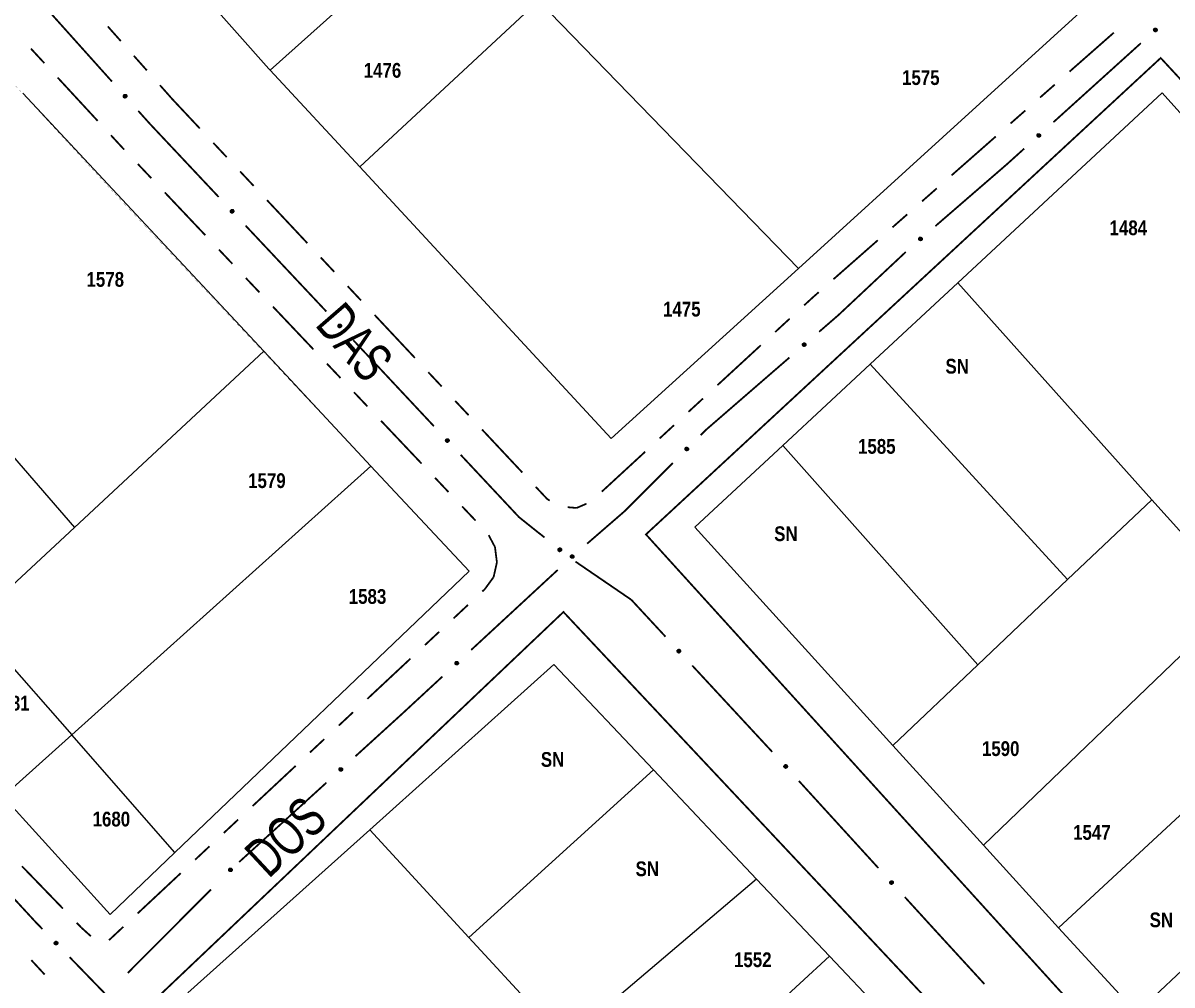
# Model space of a CAD drawing. Extents: x 201549 to 203722, y 4857623 to 4859778.
# Drawn here: x 203247.3 to 203364.3, y 4858486.9 to 4858584.8 of the extents above; entities that cross this region are included whole.
import ezdxf
from ezdxf.enums import TextEntityAlignment as Align

# ---------------------------------------------------------------- set-up
doc = ezdxf.new("R2010")
doc.units = 0
doc.header["$LTSCALE"] = 1.5
doc.header["$MEASUREMENT"] = 0
for name, color, linetype in [('CD-MALHA-LOTES', 40, 'CONTINUOUS'), ('RU-QUADRAS', 6, 'CONTINUOUS'), ('SV-EIXO-RUA-N-PAV', 6, 'CONTINUOUS'), ('SV-RUA-NAO-PAV-S-GUIA-C-GUIA', 7, 'CONTINUOUS'), ('SV-TXT-RUA-N-PAV-S-GUIA-C-GUIA', 7, 'CONTINUOUS'), ('Th_NmrPort', 1, 'CONTINUOUS')]:
    doc.layers.add(name, color=color, linetype=linetype)
doc.styles.add('ARIAL', font='ARIAL.TTF')
doc.styles.get("Standard").update_dxf_attribs({"font": 'swisscbo.ttf'})

msp = doc.modelspace()

# ---------------------------------------------------------------- linework, layer by layer
at = {"layer": 'CD-MALHA-LOTES', "linetype": 'Continuous'}
for p, q in [((203299.53, 4858604.23), (203272.48, 4858580.01)), ((203263.53, 4858590.13), (203272.35, 4858580.15)), ((203281.6, 4858570.16), (203299.81, 4858587.08)), ((203299.81, 4858587.08), (203326.25, 4858559.84)), ((203326.25, 4858559.84), (203355.63, 4858586.56)), ((203272.35, 4858580.15), (203272.48, 4858580.01)), ((203272.48, 4858580.01), (203281.6, 4858570.16)), ((203271.83, 4858551.41), (203247.31, 4858577.68)), ((203363.26, 4858577.71), (203342.47, 4858558.38)), ((203430.39, 4858502.89), (203363.26, 4858577.71)), ((203281.6, 4858570.16), (203307.19, 4858542.51)), ((203307.19, 4858542.51), (203326.25, 4858559.84)), ((203342.47, 4858558.38), (203333.57, 4858550.1)), ((203362.23, 4858536.28), (203342.47, 4858558.38)), ((203237.3, 4858551.07), (203252.58, 4858533.47)), ((203252.58, 4858533.47), (203271.83, 4858551.41)), ((203282.75, 4858539.72), (203271.83, 4858551.41)), ((203333.57, 4858550.1), (203324.65, 4858541.8)), ((203353.65, 4858528.15), (203333.57, 4858550.1)), ((203324.65, 4858541.8), (203315.7, 4858533.48)), ((203344.5, 4858519.48), (203324.65, 4858541.8)), ((203252.3, 4858512.34), (203282.75, 4858539.72)), ((203292.74, 4858529.02), (203282.75, 4858539.72)), ((203353.65, 4858528.15), (203362.23, 4858536.28)), ((203362.23, 4858536.28), (203371.21, 4858526.24)), ((203242.23, 4858523.83), (203252.58, 4858533.47)), ((203315.7, 4858533.48), (203335.85, 4858511.28)), ((203262.8, 4858500.38), (203292.74, 4858529.02)), ((203344.5, 4858519.48), (203353.65, 4858528.15)), ((203345.09, 4858501.11), (203371.21, 4858526.24)), ((203242.23, 4858523.83), (203252.3, 4858512.34)), ((203301.37, 4858519.5), (203282.62, 4858502.69)), ((203311.5, 4858508.78), (203301.37, 4858519.5)), ((203335.85, 4858511.28), (203344.5, 4858519.48)), ((203379.23, 4858517.27), (203352.71, 4858492.71)), ((203245.32, 4858506.06), (203252.3, 4858512.34)), ((203262.8, 4858500.38), (203252.3, 4858512.34)), ((203335.85, 4858511.28), (203345.09, 4858501.11)), ((203292.72, 4858491.72), (203311.5, 4858508.78)), ((203322, 4858497.67), (203311.5, 4858508.78)), ((203360.68, 4858484.06), (203386.89, 4858508.71)), ((203245.32, 4858506.06), (203256.21, 4858494.08)), ((203282.62, 4858502.69), (203264.12, 4858486.1)), ((203292.72, 4858491.72), (203282.62, 4858502.69)), ((203345.09, 4858501.11), (203352.71, 4858492.71)), ((203256.21, 4858494.08), (203262.8, 4858500.38)), ((203322, 4858497.67), (203302.5, 4858481.11)), ((203329.42, 4858489.82), (203322, 4858497.67)), ((203352.71, 4858492.71), (203360.68, 4858484.06)), ((203302.5, 4858481.11), (203292.72, 4858491.72)), ((203329.42, 4858489.82), (203310.49, 4858472.44)), ((203337.27, 4858481.52), (203329.42, 4858489.82))]:
    msp.add_line(p, q, dxfattribs=at)
at = {"layer": 'RU-QUADRAS', "linetype": 'Continuous'}
for points in [[(203203.89, 4858657.59, 0.01, 0.01, 0), (203250.07, 4858700.93, 0.01, 0.01, 0), (203355.63, 4858586.56, 0.01, 0.01, 0), (203307.19, 4858542.51, 0.01, 0.01, 0), (203272.43, 4858580.06, 0.01, 0.01, 0)], [(203150.34, 4858610.52, 0.01, 0.01, 0), (203187.25, 4858643.73, 0.01, 0.01, 0.007748046), (203292.74, 4858529.02, 0.01, 0.01, 0), (203256.21, 4858494.08, 0.01, 0.01, 0)], [(203315.7, 4858533.48, 0.01, 0.01, 0), (203363.26, 4858577.71, 0.01, 0.01, 0.0047833237), (203479.38, 4858449.09, 0.01, 0.01, 0), (203430.84, 4858407.87, 0.01, 0.01, -0.0035769616)], [(203264.12, 4858486.1, 0.01, 0.01, 0), (203301.37, 4858519.5, 0.01, 0.01, 0), (203345.63, 4858472.67, 0.01, 0.01, -0.0307586), (203359.68, 4858454.89, 0.01, 0.01, 0), (203413.41, 4858394.27, 0.01, 0.01, 0), (203375.87, 4858362.69, 0.01, 0.01, -0.0034806393)]]:
    msp.add_lwpolyline(points, format="xyseb", close=True, dxfattribs=at)
at = {"layer": 'SV-EIXO-RUA-N-PAV', "const_width": 0.18}
for points in [[(203248.38415, 4858587.791689), (203256.392823, 4858578.855182)], [(203352.202449, 4858574.714686), (203361.104452, 4858582.761695)], [(203259.062381, 4858575.876346), (203259.72977, 4858575.131637)], [(203259.72977, 4858575.131637), (203260.239066, 4858574.563338)], [(203260.239066, 4858574.563338), (203267.25041, 4858567.104461)], [(203347.503599, 4858570.467137), (203349.235115, 4858572.03235)], [(203340.193769, 4858564.142902), (203347.000015, 4858570.031452)], [(203347.000015, 4858570.031452), (203347.503599, 4858570.467137)], [(203269.99005, 4858564.18995), (203278.20897, 4858555.446418)], [(203330.324293, 4858555.084359), (203337.180839, 4858561.512371)], [(203328.358358, 4858553.380549), (203329.869736, 4858554.69041)], [(203329.869736, 4858554.69041), (203330.324293, 4858555.084359)], [(203280.94861, 4858552.531908), (203282.31843, 4858551.074652)], [(203282.31843, 4858551.074652), (203282.914613, 4858550.440416)], [(203282.914613, 4858550.440416), (203289.152273, 4858543.774066)], [(203316.850327, 4858543.406922), (203325.335601, 4858550.760827)], [(203316.304812, 4858542.861408), (203316.850327, 4858543.406922)], [(203291.885228, 4858540.853286), (203297.351138, 4858535.011726)], [(203308.541381, 4858535.097977), (203313.476385, 4858540.032981)], [(203297.351138, 4858535.011726), (203297.828785, 4858534.501252)], [(203297.828785, 4858534.501252), (203300.410291, 4858532.444114)], [(203304.746903, 4858531.809987), (203308.525624, 4858535.084323)], [(203308.525624, 4858535.084323), (203308.541381, 4858535.097977)], [(203303.565512, 4858529.98781), (203308.517355, 4858526.599706)], [(203292.953051, 4858520.99923), (203301.761964, 4858529.148036)], [(203308.517355, 4858526.599706), (203309.25152, 4858526.097383)], [(203309.25152, 4858526.097383), (203312.723959, 4858522.347888)], [(203315.441879, 4858519.413112), (203323.59564, 4858510.608785)], [(203285.860205, 4858514.437896), (203290.016746, 4858518.282961)], [(203281.172038, 4858510.173176), (203285.610382, 4858514.210637)], [(203285.610382, 4858514.210637), (203285.860205, 4858514.437896)], [(203326.299362, 4858507.66096), (203334.385928, 4858498.794875)], [(203269.336452, 4858499.406611), (203278.213141, 4858507.481534)], [(203248.611172, 4858493.3053), (203241.152185, 4858501.389591)], [(203258.00343, 4858488.114131), (203266.472916, 4858496.615178)], [(203337.08145, 4858495.839514), (203339.776972, 4858492.884152)], [(203248.611417, 4858493.305047), (203248.611172, 4858493.3053)], [(203249.307294, 4858492.586885), (203248.611417, 4858493.305047)], [(203339.776972, 4858492.884152), (203340.085938, 4858492.545403)], [(203340.085938, 4858492.545403), (203345.180516, 4858486.984857)], [(203255.792024, 4858485.894484), (203252.090799, 4858489.714239)]]:
    msp.add_lwpolyline(points, dxfattribs=at)
at = {"layer": 'SV-EIXO-RUA-N-PAV'}
for points in [[(203362.407713, 4858584.088175), (203362.409485, 4858584.137051), (203362.421002, 4858584.178696), (203362.440606, 4858584.210665), (203362.465294, 4858584.234398), (203362.493287, 4858584.255833), (203362.526277, 4858584.271217), (203362.566675, 4858584.280182), (203362.615717, 4858584.278749), (203362.657603, 4858584.264147), (203362.689973, 4858584.246605), (203362.716202, 4858584.222286), (203362.73657, 4858584.194743), (203362.751418, 4858584.159946), (203362.760102, 4858584.118918), (203362.757468, 4858584.06964), (203362.745897, 4858584.02889), (203362.726124, 4858583.998466), (203362.701508, 4858583.972251), (203362.672667, 4858583.95071), (203362.640196, 4858583.935795), (203362.598872, 4858583.927125), (203362.550268, 4858583.93037), (203362.509493, 4858583.941447), (203362.4788, 4858583.960787), (203362.453537, 4858583.985603), (203362.431696, 4858584.013418), (203362.414851, 4858584.045936), (203362.407713, 4858584.088175)], [(203257.713689, 4858577.546231), (203257.762557, 4858577.544249), (203257.804152, 4858577.532553), (203257.836036, 4858577.512812), (203257.859663, 4858577.488022), (203257.880978, 4858577.459937), (203257.89622, 4858577.426881), (203257.905011, 4858577.386445), (203257.903367, 4858577.33741), (203257.888585, 4858577.295587), (203257.870904, 4858577.263293), (203257.846473, 4858577.237168), (203257.818843, 4858577.216919), (203257.783983, 4858577.202221), (203257.742917, 4858577.193713), (203257.69365, 4858577.196559), (203257.652951, 4858577.208305), (203257.622612, 4858577.228209), (203257.596504, 4858577.252937), (203257.575087, 4858577.28187), (203257.560311, 4858577.314405), (203257.551819, 4858577.355766), (203257.555272, 4858577.404356), (203257.566525, 4858577.445082), (203257.585997, 4858577.475692), (203257.610921, 4858577.500849), (203257.638829, 4858577.52257), (203257.67142, 4858577.539275), (203257.713689, 4858577.546231)], [(203350.538377, 4858573.358829), (203350.540149, 4858573.407706), (203350.551666, 4858573.44935), (203350.571269, 4858573.481319), (203350.595958, 4858573.505052), (203350.623951, 4858573.526487), (203350.656941, 4858573.541872), (203350.697339, 4858573.550836), (203350.746381, 4858573.549403), (203350.788266, 4858573.534801), (203350.820636, 4858573.517259), (203350.846866, 4858573.49294), (203350.867234, 4858573.465398), (203350.882081, 4858573.430601), (203350.890766, 4858573.389573), (203350.888132, 4858573.340294), (203350.87656, 4858573.299544), (203350.856787, 4858573.26912), (203350.832172, 4858573.242906), (203350.803331, 4858573.221365), (203350.77086, 4858573.206449), (203350.729535, 4858573.197779), (203350.680932, 4858573.201024), (203350.640157, 4858573.212101), (203350.609464, 4858573.231442), (203350.584201, 4858573.256257), (203350.56236, 4858573.284072), (203350.545514, 4858573.316591), (203350.538377, 4858573.358829)], [(203268.60203, 4858565.82729), (203268.650931, 4858565.826471), (203268.692792, 4858565.815768), (203268.725137, 4858565.796791), (203268.749346, 4858565.772569), (203268.771323, 4858565.745), (203268.787347, 4858565.712315), (203268.797097, 4858565.6721), (203268.79662, 4858565.623039), (203268.782836, 4858565.580877), (203268.765929, 4858565.548171), (203268.742125, 4858565.521473), (203268.714985, 4858565.500573), (203268.680484, 4858565.48505), (203268.639633, 4858565.475567), (203268.590312, 4858565.477241), (203268.549345, 4858565.488016), (203268.518541, 4858565.507193), (203268.491852, 4858565.531293), (203268.469753, 4858565.559709), (203268.454208, 4858565.591883), (203268.444734, 4858565.633031), (203268.447032, 4858565.681689), (203268.457312, 4858565.722671), (203268.476051, 4858565.753736), (203268.50037, 4858565.779477), (203268.527754, 4858565.801856), (203268.559938, 4858565.819332), (203268.60203, 4858565.82729)], [(203338.500588, 4858562.823576), (203338.503423, 4858562.872402), (203338.515844, 4858562.913787), (203338.536138, 4858562.945321), (203338.561337, 4858562.968511), (203338.58979, 4858562.989332), (203338.623107, 4858563.003996), (203338.66369, 4858563.012079), (203338.71269, 4858563.009579), (203338.754247, 4858562.994069), (203338.786228, 4858562.975827), (203338.811922, 4858562.950943), (203338.831686, 4858562.922964), (203338.845773, 4858562.887852), (203338.853563, 4858562.846645), (203338.849856, 4858562.797435), (203338.837401, 4858562.756946), (203338.816971, 4858562.72696), (203338.791791, 4858562.701287), (203338.762488, 4858562.680379), (203338.7297, 4858562.666174), (203338.688197, 4858562.658405), (203338.639675, 4858562.662706), (203338.599151, 4858562.674668), (203338.568886, 4858562.694672), (203338.544169, 4858562.720031), (203338.522938, 4858562.748315), (203338.506804, 4858562.781192), (203338.500588, 4858562.823576)], [(203279.56059, 4858554.169248), (203279.609491, 4858554.168429), (203279.651352, 4858554.157725), (203279.683697, 4858554.138748), (203279.707906, 4858554.114527), (203279.729883, 4858554.086957), (203279.745907, 4858554.054273), (203279.755657, 4858554.014057), (203279.75518, 4858553.964996), (203279.741397, 4858553.922834), (203279.724489, 4858553.890129), (203279.700685, 4858553.86343), (203279.673545, 4858553.84253), (203279.639044, 4858553.827007), (203279.598193, 4858553.817525), (203279.548872, 4858553.819199), (203279.507905, 4858553.829974), (203279.477101, 4858553.84915), (203279.450412, 4858553.873251), (203279.428313, 4858553.901666), (203279.412768, 4858553.93384), (203279.403295, 4858553.974988), (203279.405592, 4858554.023646), (203279.415872, 4858554.064628), (203279.434611, 4858554.095693), (203279.45893, 4858554.121435), (203279.486314, 4858554.143813), (203279.518498, 4858554.161289), (203279.56059, 4858554.169248)], [(203326.666307, 4858552.059774), (203326.6691, 4858552.108603), (203326.681485, 4858552.149997), (203326.701752, 4858552.181549), (203326.726931, 4858552.204761), (203326.755366, 4858552.225606), (203326.788671, 4858552.240298), (203326.829247, 4858552.248416), (203326.878249, 4858552.245958), (203326.91982, 4858552.230484), (203326.951816, 4858552.212269), (203326.977532, 4858552.187407), (203326.997319, 4858552.159445), (203327.011436, 4858552.124345), (203327.019261, 4858552.083144), (203327.015597, 4858552.033931), (203327.003177, 4858551.993432), (203326.982772, 4858551.963429), (203326.957614, 4858551.937734), (203326.928329, 4858551.916801), (203326.895553, 4858551.902567), (203326.854057, 4858551.894763), (203326.805531, 4858551.899023), (203326.764997, 4858551.91095), (203326.734715, 4858551.930928), (203326.709976, 4858551.956266), (203326.688721, 4858551.984531), (203326.672559, 4858552.017395), (203326.666307, 4858552.059774)], [(203290.500962, 4858542.493802), (203290.549862, 4858542.492871), (203290.591698, 4858542.482072), (203290.623999, 4858542.463021), (203290.648153, 4858542.438744), (203290.670067, 4858542.411124), (203290.686016, 4858542.378403), (203290.695674, 4858542.338165), (203290.695084, 4858542.289106), (203290.681204, 4858542.246975), (203290.664222, 4858542.214308), (203290.640357, 4858542.187665), (203290.613169, 4858542.166826), (203290.578632, 4858542.151383), (203290.53776, 4858542.141994), (203290.488443, 4858542.143781), (203290.4475, 4858542.15465), (203290.416741, 4858542.173897), (203290.390107, 4858542.198058), (203290.368073, 4858542.226524), (203290.352602, 4858542.258734), (203290.343223, 4858542.299904), (203290.345631, 4858542.348556), (203290.356006, 4858542.389515), (203290.374815, 4858542.420536), (203290.399193, 4858542.446222), (203290.426628, 4858542.468538), (203290.458853, 4858542.48594), (203290.500962, 4858542.493802)], [(203314.711163, 4858541.423436), (203314.71047, 4858541.472339), (203314.719874, 4858541.514511), (203314.737842, 4858541.547427), (203314.761304, 4858541.572373), (203314.788181, 4858541.595192), (203314.820354, 4858541.612219), (203314.860249, 4858541.623207), (203314.909301, 4858541.624247), (203314.951869, 4858541.611773), (203314.985082, 4858541.595885), (203315.012503, 4858541.572918), (203315.034233, 4858541.546437), (203315.050814, 4858541.512432), (203315.061555, 4858541.471894), (203315.061407, 4858541.422545), (203315.051903, 4858541.381264), (203315.033688, 4858541.349882), (203315.010424, 4858541.322461), (203314.982706, 4858541.299494), (203314.951027, 4858541.282962), (203314.910192, 4858541.272221), (203314.861486, 4858541.273013), (203314.820206, 4858541.282021), (203314.788577, 4858541.299791), (203314.762096, 4858541.323302), (203314.738881, 4858541.349981), (203314.720419, 4858541.38161), (203314.711163, 4858541.423436)], [(203301.930646, 4858531.373339), (203301.979162, 4858531.37952), (203302.022124, 4858531.374913), (203302.05685, 4858531.360756), (203302.084274, 4858531.340245), (203302.109967, 4858531.316101), (203302.1305, 4858531.286044), (203302.1459, 4858531.247636), (203302.152443, 4858531.199011), (203302.14483, 4858531.155311), (203302.132773, 4858531.120524), (203302.113032, 4858531.090696), (203302.089159, 4858531.06613), (203302.057232, 4858531.045833), (203302.018157, 4858531.030607), (203301.969103, 4858531.025211), (203301.927016, 4858531.030017), (203301.893787, 4858531.044592), (203301.863926, 4858531.064629), (203301.837991, 4858531.089592), (203301.818005, 4858531.119213), (203301.802745, 4858531.158583), (203301.798061, 4858531.20707), (203301.802376, 4858531.249101), (203301.81648, 4858531.282526), (203301.836868, 4858531.31148), (203301.86077, 4858531.337545), (203301.890125, 4858531.359443), (203301.930646, 4858531.373339)], [(203303.054741, 4858530.489354), (203303.057538, 4858530.538182), (203303.069927, 4858530.579576), (203303.090197, 4858530.611126), (203303.115378, 4858530.634336), (203303.143815, 4858530.655179), (203303.177121, 4858530.669868), (203303.217698, 4858530.677983), (203303.266699, 4858530.67552), (203303.308269, 4858530.660042), (203303.340263, 4858530.641825), (203303.365977, 4858530.616961), (203303.385762, 4858530.588997), (203303.399876, 4858530.553896), (203303.407698, 4858530.512695), (203303.40403, 4858530.463482), (203303.391606, 4858530.422984), (203303.371199, 4858530.392982), (203303.346038, 4858530.36729), (203303.316752, 4858530.346359), (203303.283975, 4858530.332128), (203303.242477, 4858530.324328), (203303.193952, 4858530.328592), (203303.153419, 4858530.340522), (203303.123138, 4858530.360502), (203303.098402, 4858530.385843), (203303.07715, 4858530.41411), (203303.06099, 4858530.446975), (203303.054741, 4858530.489354)], [(203314.066056, 4858521.060715), (203314.11495, 4858521.059533), (203314.156731, 4858521.048519), (203314.188933, 4858521.029303), (203314.212962, 4858521.004902), (203314.234734, 4858520.97717), (203314.250515, 4858520.944367), (203314.259966, 4858520.90408), (203314.259124, 4858520.855025), (203314.245028, 4858520.812966), (203314.227878, 4858520.780387), (203314.203877, 4858520.753866), (203314.176582, 4858520.733168), (203314.141967, 4858520.717902), (203314.101046, 4858520.708723), (203314.051739, 4858520.710763), (203314.010853, 4858520.721842), (203313.980193, 4858520.741247), (203313.953683, 4858520.765544), (203313.931796, 4858520.794123), (203313.91649, 4858520.826412), (203313.907323, 4858520.867629), (203313.909981, 4858520.916268), (203313.920566, 4858520.957174), (203313.939535, 4858520.988098), (203313.964044, 4858521.013659), (203313.991593, 4858521.035833), (203314.023907, 4858521.05307), (203314.066056, 4858521.060715)], [(203291.304674, 4858519.624334), (203291.305884, 4858519.673228), (203291.316922, 4858519.715002), (203291.336156, 4858519.747194), (203291.36057, 4858519.771209), (203291.388315, 4858519.792965), (203291.421126, 4858519.808728), (203291.461418, 4858519.818156), (203291.510474, 4858519.817287), (203291.552524, 4858519.803167), (203291.585094, 4858519.785998), (203291.611601, 4858519.761982), (203291.632284, 4858519.734676), (203291.64753, 4858519.700052), (203291.656686, 4858519.659126), (203291.654619, 4858519.609821), (203291.643517, 4858519.568941), (203291.624095, 4858519.538291), (203291.599782, 4858519.511795), (203291.571191, 4858519.489924), (203291.538893, 4858519.474637), (203291.497671, 4858519.465492), (203291.449033, 4858519.468178), (203291.408134, 4858519.478786), (203291.37722, 4858519.497772), (203291.351674, 4858519.522296), (203291.329515, 4858519.549858), (203291.312296, 4858519.582181), (203291.304674, 4858519.624334)], [(203279.512231, 4858508.8121), (203279.51385, 4858508.860982), (203279.525236, 4858508.902662), (203279.544739, 4858508.934692), (203279.569353, 4858508.958503), (203279.597278, 4858508.980026), (203279.63022, 4858508.995514), (203279.670589, 4858509.004605), (203279.719636, 4858509.003326), (203279.761567, 4858508.988856), (203279.793992, 4858508.971416), (203279.820298, 4858508.947179), (203279.840752, 4858508.919701), (203279.855708, 4858508.88495), (203279.864522, 4858508.84395), (203279.862042, 4858508.794663), (203279.850599, 4858508.753877), (203279.830922, 4858508.723391), (203279.806388, 4858508.6971), (203279.777616, 4858508.675468), (203279.745192, 4858508.660451), (203279.703894, 4858508.651651), (203279.655281, 4858508.654743), (203279.614471, 4858508.665692), (203279.583717, 4858508.684936), (203279.558377, 4858508.709672), (203279.536449, 4858508.737418), (203279.519501, 4858508.769884), (203279.512231, 4858508.8121)], [(203324.936109, 4858509.318979), (203324.984993, 4858509.317425), (203325.026688, 4858509.306093), (203325.058744, 4858509.286632), (203325.082587, 4858509.262049), (203325.104147, 4858509.234152), (203325.119678, 4858509.201231), (203325.128822, 4858509.160873), (203325.127607, 4858509.111825), (203325.113192, 4858509.069875), (203325.095794, 4858509.037428), (203325.071592, 4858509.01109), (203325.044141, 4858508.9906), (203325.00941, 4858508.975598), (203324.968421, 4858508.96673), (203324.919131, 4858508.969145), (203324.878331, 4858508.980535), (203324.847819, 4858509.000172), (203324.821495, 4858509.024671), (203324.799826, 4858509.053415), (203324.784766, 4858509.08582), (203324.775912, 4858509.127105), (203324.77894, 4858509.175723), (203324.789836, 4858509.216546), (203324.809039, 4858509.247326), (203324.833742, 4858509.272699), (203324.861459, 4858509.294663), (203324.893903, 4858509.311654), (203324.936109, 4858509.318979)], [(203268.275975, 4858498.590731), (203268.277593, 4858498.639613), (203268.288979, 4858498.681293), (203268.308482, 4858498.713323), (203268.333096, 4858498.737134), (203268.361021, 4858498.758657), (203268.393963, 4858498.774145), (203268.434333, 4858498.783236), (203268.483379, 4858498.781957), (203268.52531, 4858498.767486), (203268.557735, 4858498.750046), (203268.584041, 4858498.72581), (203268.604495, 4858498.698332), (203268.619452, 4858498.663581), (203268.628265, 4858498.622581), (203268.625786, 4858498.573294), (203268.614342, 4858498.532508), (203268.594665, 4858498.502022), (203268.570132, 4858498.47573), (203268.541359, 4858498.454099), (203268.508935, 4858498.439082), (203268.467638, 4858498.430282), (203268.419024, 4858498.433374), (203268.378215, 4858498.444323), (203268.347461, 4858498.463567), (203268.32212, 4858498.488303), (203268.300192, 4858498.516049), (203268.283244, 4858498.548515), (203268.275975, 4858498.590731)], [(203335.718197, 4858497.497533), (203335.767081, 4858497.495979), (203335.808776, 4858497.484647), (203335.840832, 4858497.465186), (203335.864675, 4858497.440603), (203335.886234, 4858497.412707), (203335.901766, 4858497.379785), (203335.91091, 4858497.339427), (203335.909695, 4858497.290379), (203335.89528, 4858497.248429), (203335.877882, 4858497.215982), (203335.85368, 4858497.189644), (203335.826229, 4858497.169154), (203335.791498, 4858497.154152), (203335.750509, 4858497.145284), (203335.701219, 4858497.147699), (203335.660418, 4858497.159089), (203335.629907, 4858497.178726), (203335.603583, 4858497.203225), (203335.581913, 4858497.231969), (203335.566854, 4858497.264374), (203335.558, 4858497.305659), (203335.561028, 4858497.354277), (203335.571923, 4858497.3951), (203335.591127, 4858497.42588), (203335.61583, 4858497.451253), (203335.643547, 4858497.473217), (203335.675991, 4858497.490208), (203335.718197, 4858497.497533)], [(203250.719975, 4858490.970774), (203250.671067, 4858490.970852), (203250.629048, 4858490.98092), (203250.59642, 4858490.999404), (203250.571846, 4858491.023256), (203250.549454, 4858491.050489), (203250.532936, 4858491.082927), (203250.522577, 4858491.12299), (203250.522311, 4858491.172052), (203250.535453, 4858491.214418), (203250.551864, 4858491.247376), (203250.57526, 4858491.274433), (203250.60208, 4858491.295742), (203250.636342, 4858491.311786), (203250.677044, 4858491.321887), (203250.726385, 4858491.32096), (203250.767511, 4858491.310808), (203250.798601, 4858491.2921), (203250.825653, 4858491.268407), (203250.84818, 4858491.24033), (203250.864211, 4858491.208395), (203250.874307, 4858491.167396), (203250.872748, 4858491.118709), (203250.86309, 4858491.077575), (203250.844824, 4858491.04623), (203250.820898, 4858491.020123), (203250.793857, 4858490.997332), (203250.761941, 4858490.97937), (203250.719975, 4858490.970774)]]:
    msp.add_lwpolyline(points, close=True, dxfattribs=at)
for points in [[(203362.407713, 4858584.088175), (203362.566675, 4858584.280182)], [(203362.409485, 4858584.137051), (203362.526277, 4858584.271217)], [(203362.40976, 4858584.114759), (203362.541273, 4858584.270428)], [(203362.413112, 4858584.066285), (203362.589843, 4858584.275707)], [(203362.414851, 4858584.045936), (203362.615717, 4858584.278749)], [(203362.415948, 4858584.160819), (203362.503877, 4858584.256857)], [(203362.421002, 4858584.178696), (203362.493287, 4858584.255833)], [(203362.426877, 4858584.032744), (203362.632964, 4858584.268701)], [(203362.431696, 4858584.013418), (203362.657603, 4858584.264147)], [(203362.444691, 4858584.002863), (203362.668902, 4858584.253363)], [(203362.453537, 4858583.985603), (203362.689973, 4858584.246605)], [(203362.468385, 4858583.974617), (203362.703535, 4858584.231328)], [(203362.4788, 4858583.960787), (203362.716202, 4858584.222286)], [(203362.497237, 4858583.952874), (203362.724484, 4858584.206119)], [(203362.509493, 4858583.941447), (203362.73657, 4858584.194743)], [(203362.532162, 4858583.93662), (203362.741189, 4858584.173395)], [(203362.550268, 4858583.93037), (203362.751418, 4858584.159946)], [(203362.576392, 4858583.932457), (203362.753845, 4858584.137011)], [(203362.598872, 4858583.927125), (203362.760102, 4858584.118918)], [(203362.622024, 4858583.936918), (203362.753341, 4858584.088732)], [(203362.640196, 4858583.935795), (203362.757468, 4858584.06964)], [(203362.659225, 4858583.946634), (203362.747251, 4858584.044599)], [(203362.672667, 4858583.95071), (203362.745897, 4858584.02889)], [(203257.551819, 4858577.355766), (203257.742917, 4858577.193713)], [(203257.555272, 4858577.404356), (203257.783983, 4858577.202221)], [(203257.557248, 4858577.378223), (203257.761037, 4858577.199893)], [(203257.560311, 4858577.314405), (203257.69365, 4858577.196559)], [(203257.561512, 4858577.332573), (203257.712761, 4858577.200603)], [(203257.561601, 4858577.422434), (203257.797475, 4858577.212392)], [(203257.566525, 4858577.445082), (203257.818843, 4858577.216919)], [(203257.571069, 4858577.29533), (203257.668654, 4858577.206884)], [(203257.575087, 4858577.28187), (203257.652951, 4858577.208305)], [(203257.578004, 4858577.45729), (203257.83027, 4858577.228956)], [(203257.585997, 4858577.475692), (203257.846473, 4858577.237168)], [(203257.599871, 4858577.486048), (203257.855569, 4858577.249796)], [(203257.610921, 4858577.500849), (203257.870904, 4858577.263293)], [(203257.628219, 4858577.50962), (203257.877753, 4858577.284335)], [(203257.638829, 4858577.52257), (203257.888585, 4858577.295587)], [(203257.658176, 4858577.527305), (203257.893245, 4858577.320206)], [(203257.67142, 4858577.539275), (203257.903367, 4858577.33741)], [(203257.691776, 4858577.540927), (203257.900436, 4858577.363296)], [(203257.713689, 4858577.546231), (203257.905011, 4858577.386445)], [(203257.740264, 4858577.54407), (203257.895366, 4858577.411889)], [(203257.762557, 4858577.544249), (203257.89622, 4858577.426881)], [(203257.786297, 4858577.537684), (203257.881956, 4858577.449343)], [(203257.804152, 4858577.532553), (203257.880978, 4858577.459937)], [(203350.538377, 4858573.358829), (203350.697339, 4858573.550836)], [(203350.540149, 4858573.407706), (203350.656941, 4858573.541872)], [(203350.540424, 4858573.385413), (203350.671936, 4858573.541082)], [(203350.543775, 4858573.33694), (203350.720507, 4858573.546361)], [(203350.545514, 4858573.316591), (203350.746381, 4858573.549403)], [(203350.546612, 4858573.431474), (203350.63454, 4858573.527511)], [(203350.551666, 4858573.44935), (203350.623951, 4858573.526487)], [(203350.557541, 4858573.303398), (203350.763628, 4858573.539355)], [(203350.56236, 4858573.284072), (203350.788266, 4858573.534801)], [(203350.575355, 4858573.273517), (203350.799565, 4858573.524017)], [(203350.584201, 4858573.256257), (203350.820636, 4858573.517259)], [(203350.599049, 4858573.245271), (203350.834199, 4858573.501982)], [(203350.609464, 4858573.231442), (203350.846866, 4858573.49294)], [(203350.627901, 4858573.223528), (203350.855147, 4858573.476773)], [(203350.640157, 4858573.212101), (203350.867234, 4858573.465398)], [(203350.662826, 4858573.207275), (203350.871852, 4858573.44405)], [(203350.680932, 4858573.201024), (203350.882081, 4858573.430601)], [(203350.707056, 4858573.203112), (203350.884508, 4858573.407666)], [(203350.729535, 4858573.197779), (203350.890766, 4858573.389573)], [(203350.752687, 4858573.207572), (203350.884005, 4858573.359387)], [(203350.77086, 4858573.206449), (203350.888132, 4858573.340294)], [(203350.789889, 4858573.217289), (203350.877915, 4858573.315254)], [(203350.803331, 4858573.221365), (203350.87656, 4858573.299544)], [(203268.444734, 4858565.633031), (203268.639633, 4858565.475567)], [(203268.447032, 4858565.681689), (203268.680484, 4858565.48505)], [(203268.449628, 4858565.65561), (203268.6576, 4858565.482176)], [(203268.452928, 4858565.699912), (203268.693731, 4858565.495539)], [(203268.454208, 4858565.591883), (203268.590312, 4858565.477241)], [(203268.454977, 4858565.610074), (203268.609321, 4858565.481739)], [(203268.457312, 4858565.722671), (203268.714985, 4858565.500573)], [(203268.465416, 4858565.573069), (203268.565077, 4858565.486969)], [(203268.468498, 4858565.735148), (203268.726123, 4858565.512878)], [(203268.469753, 4858565.559709), (203268.549345, 4858565.488016)], [(203268.476051, 4858565.753736), (203268.742125, 4858565.521473)], [(203268.489675, 4858565.764418), (203268.750919, 4858565.534314)], [(203268.50037, 4858565.779477), (203268.765929, 4858565.548171)], [(203268.517454, 4858565.788657), (203268.772275, 4858565.56937)], [(203268.527754, 4858565.801856), (203268.782836, 4858565.580877)], [(203268.546982, 4858565.807051), (203268.78691, 4858565.6056)], [(203268.559938, 4858565.819332), (203268.79662, 4858565.623039)], [(203268.580249, 4858565.821467), (203268.793074, 4858565.648849)], [(203268.60203, 4858565.82729), (203268.797097, 4858565.6721)], [(203268.628648, 4858565.825762), (203268.78685, 4858565.697308)], [(203268.650931, 4858565.826471), (203268.787347, 4858565.712315)], [(203268.67482, 4858565.820473), (203268.772553, 4858565.734432)], [(203268.692792, 4858565.815768), (203268.771323, 4858565.745)], [(203338.500588, 4858562.823576), (203338.66369, 4858563.012079)], [(203338.503213, 4858562.850109), (203338.638081, 4858563.00288)], [(203338.503423, 4858562.872402), (203338.623107, 4858563.003996)], [(203338.505509, 4858562.801574), (203338.686756, 4858563.0071)], [(203338.506804, 4858562.781192), (203338.71269, 4858563.009579)], [(203338.510402, 4858562.896024), (203338.600399, 4858562.990126)], [(203338.515844, 4858562.913787), (203338.58979, 4858562.989332)], [(203338.518541, 4858562.767741), (203338.729714, 4858562.999158)], [(203338.522938, 4858562.748315), (203338.754247, 4858562.994069)], [(203338.535701, 4858562.73748), (203338.765309, 4858562.983042)], [(203338.544169, 4858562.720031), (203338.786228, 4858562.975827)], [(203338.558774, 4858562.708725), (203338.799455, 4858562.960258)], [(203338.568886, 4858562.694672), (203338.811922, 4858562.950943)], [(203338.587146, 4858562.686359), (203338.81985, 4858562.934599)], [(203338.599151, 4858562.674668), (203338.831686, 4858562.922964)], [(203338.62171, 4858562.66935), (203338.835839, 4858562.90152)], [(203338.639675, 4858562.662706), (203338.845773, 4858562.887852)], [(203338.665839, 4858562.664225), (203338.8477, 4858562.864869)], [(203338.688197, 4858562.658405), (203338.853563, 4858562.846645)], [(203338.711556, 4858562.667692), (203338.846147, 4858562.816613)], [(203338.7297, 4858562.666174), (203338.849856, 4858562.797435)], [(203338.748961, 4858562.676596), (203338.839097, 4858562.772623)], [(203338.762488, 4858562.680379), (203338.837401, 4858562.756946)], [(203279.403295, 4858553.974988), (203279.598193, 4858553.817525)], [(203279.405592, 4858554.023646), (203279.639044, 4858553.827007)], [(203279.408188, 4858553.997567), (203279.61616, 4858553.824134)], [(203279.411489, 4858554.04187), (203279.652291, 4858553.837496)], [(203279.412768, 4858553.93384), (203279.548872, 4858553.819199)], [(203279.413537, 4858553.952031), (203279.567881, 4858553.823696)], [(203279.415872, 4858554.064628), (203279.673545, 4858553.84253)], [(203279.423976, 4858553.915026), (203279.523638, 4858553.828926)], [(203279.427058, 4858554.077105), (203279.684683, 4858553.854835)], [(203279.428313, 4858553.901666), (203279.507905, 4858553.829974)], [(203279.434611, 4858554.095693), (203279.700685, 4858553.86343)], [(203279.448235, 4858554.106375), (203279.709479, 4858553.876271)], [(203279.45893, 4858554.121435), (203279.724489, 4858553.890129)], [(203279.476014, 4858554.130615), (203279.730835, 4858553.911328)], [(203279.486314, 4858554.143813), (203279.741397, 4858553.922834)], [(203279.505543, 4858554.149008), (203279.74547, 4858553.947557)], [(203279.518498, 4858554.161289), (203279.75518, 4858553.964996)], [(203279.538809, 4858554.163424), (203279.751634, 4858553.990806)], [(203279.56059, 4858554.169248), (203279.755657, 4858554.014057)], [(203279.587208, 4858554.167719), (203279.74541, 4858554.039265)], [(203279.609491, 4858554.168429), (203279.745907, 4858554.054273)], [(203279.63338, 4858554.16243), (203279.731113, 4858554.076389)], [(203279.651352, 4858554.157725), (203279.729883, 4858554.086957)], [(203326.666307, 4858552.059774), (203326.829247, 4858552.248416)], [(203326.668909, 4858552.086309), (203326.803646, 4858552.239195)], [(203326.6691, 4858552.108603), (203326.788671, 4858552.240298)], [(203326.671246, 4858552.037776), (203326.852317, 4858552.243457)], [(203326.672559, 4858552.017395), (203326.878249, 4858552.245958)], [(203326.676058, 4858552.13223), (203326.765975, 4858552.226409)], [(203326.681485, 4858552.149997), (203326.755366, 4858552.225606)], [(203326.684307, 4858552.003954), (203326.895282, 4858552.235552)], [(203326.688721, 4858551.984531), (203326.91982, 4858552.230484)], [(203326.701493, 4858551.973707), (203326.930891, 4858552.219466)], [(203326.709976, 4858551.956266), (203326.951816, 4858552.212269)], [(203326.724591, 4858551.944972), (203326.965056, 4858552.196712)], [(203326.734715, 4858551.930928), (203326.977532, 4858552.187407)], [(203326.752982, 4858551.922631), (203326.985473, 4858552.17107)], [(203326.764997, 4858551.91095), (203326.997319, 4858552.159445)], [(203326.78756, 4858551.905651), (203327.00149, 4858552.138005)], [(203326.805531, 4858551.899023), (203327.011436, 4858552.124345)], [(203326.831694, 4858551.900564), (203327.013383, 4858552.101364)], [(203326.854057, 4858551.894763), (203327.019261, 4858552.083144)], [(203326.877408, 4858551.90407), (203327.011871, 4858552.053106)], [(203326.895553, 4858551.902567), (203327.015597, 4858552.033931)], [(203326.914805, 4858551.913007), (203327.004859, 4858552.00911)], [(203326.928329, 4858551.916801), (203327.003177, 4858551.993432)], [(203290.343223, 4858542.299904), (203290.53776, 4858542.141994)], [(203290.345631, 4858542.348556), (203290.578632, 4858542.151383)], [(203290.348167, 4858542.322471), (203290.555742, 4858542.148562)], [(203290.35157, 4858542.366766), (203290.591903, 4858542.161841)], [(203290.352602, 4858542.258734), (203290.488443, 4858542.143781)], [(203290.353412, 4858542.276923), (203290.507462, 4858542.148235)], [(203290.356006, 4858542.389515), (203290.613169, 4858542.166826)], [(203290.363767, 4858542.239894), (203290.463231, 4858542.153566)], [(203290.36722, 4858542.401966), (203290.624335, 4858542.179107)], [(203290.368073, 4858542.226524), (203290.4475, 4858542.15465)], [(203290.374815, 4858542.420536), (203290.640357, 4858542.187665)], [(203290.388464, 4858542.431187), (203290.64918, 4858542.200485)], [(203290.399193, 4858542.446222), (203290.664222, 4858542.214308)], [(203290.416298, 4858542.455363), (203290.670616, 4858542.235493)], [(203290.426628, 4858542.468538), (203290.681204, 4858542.246975)], [(203290.445869, 4858542.473689), (203290.685334, 4858542.271689)], [(203290.458853, 4858542.48594), (203290.695084, 4858542.289106)], [(203290.479169, 4858542.488029), (203290.691597, 4858542.314923)], [(203290.500962, 4858542.493802), (203290.695674, 4858542.338165)], [(203290.527578, 4858542.492213), (203290.685485, 4858542.363396)], [(203290.549862, 4858542.492871), (203290.686016, 4858542.378403)], [(203290.573737, 4858542.486818), (203290.671273, 4858542.400553)], [(203290.591698, 4858542.482072), (203290.670067, 4858542.411124)], [(203314.71047, 4858541.472339), (203314.820354, 4858541.612219)], [(203314.711163, 4858541.423436), (203314.860249, 4858541.623207)], [(203314.711868, 4858541.450089), (203314.83537, 4858541.612186)], [(203314.717657, 4858541.401846), (203314.883613, 4858541.619905)], [(203314.720419, 4858541.38161), (203314.909301, 4858541.624247)], [(203314.733095, 4858541.36904), (203314.927032, 4858541.61508)], [(203314.738881, 4858541.349981), (203314.951869, 4858541.611773)], [(203314.715727, 4858541.496402), (203314.798705, 4858541.596748)], [(203314.719874, 4858541.514511), (203314.788181, 4858541.595192)], [(203314.752392, 4858541.340094), (203314.963697, 4858541.601572)], [(203314.762096, 4858541.323302), (203314.985082, 4858541.595885)], [(203314.777478, 4858541.313078), (203314.999397, 4858541.58131)], [(203314.788577, 4858541.299791), (203315.012503, 4858541.572918)], [(203314.807389, 4858541.292816), (203315.021589, 4858541.557189)], [(203314.820206, 4858541.282021), (203315.034233, 4858541.546437)], [(203314.843089, 4858541.278343), (203315.039921, 4858541.525348)], [(203314.861486, 4858541.273013), (203315.050814, 4858541.512432)], [(203314.887473, 4858541.276414), (203315.054394, 4858541.489648)], [(203314.910192, 4858541.272221), (203315.061555, 4858541.471894)], [(203314.932821, 4858541.283168), (203315.056324, 4858541.441405)], [(203314.951027, 4858541.282962), (203315.061407, 4858541.422545)], [(203314.969486, 4858541.294746), (203315.052464, 4858541.397021)], [(203314.982706, 4858541.299494), (203315.051903, 4858541.381264)], [(203301.798061, 4858531.20707), (203302.057232, 4858531.045833)], [(203301.801291, 4858531.225949), (203302.068843, 4858531.058109)], [(203301.802376, 4858531.249101), (203302.089159, 4858531.06613)], [(203301.802745, 4858531.158583), (203302.018157, 4858531.030607)], [(203301.804359, 4858531.18163), (203302.034995, 4858531.039717)], [(203301.811663, 4858531.263049), (203302.098423, 4858531.079902)], [(203301.816165, 4858531.137327), (203301.987273, 4858531.032381)], [(203301.81648, 4858531.282526), (203302.113032, 4858531.090696)], [(203301.818005, 4858531.119213), (203301.969103, 4858531.025211)], [(203301.828437, 4858531.295047), (203302.119899, 4858531.104662)], [(203301.831788, 4858531.102195), (203301.942737, 4858531.03123)], [(203301.836868, 4858531.31148), (203302.132773, 4858531.120524)], [(203301.837991, 4858531.089592), (203301.927016, 4858531.030017)], [(203301.852464, 4858531.323009), (203302.136022, 4858531.142412)], [(203301.86077, 4858531.337545), (203302.14483, 4858531.155311)], [(203301.879059, 4858531.345435), (203302.145327, 4858531.180363)], [(203301.890125, 4858531.359443), (203302.152443, 4858531.199011)], [(203301.909923, 4858531.364461), (203302.145243, 4858531.224049)], [(203301.930646, 4858531.373339), (203302.1459, 4858531.247636)], [(203301.95721, 4858531.375632), (203302.132154, 4858531.271119)], [(203301.979162, 4858531.37952), (203302.1305, 4858531.286044)], [(203302.003664, 4858531.376999), (203302.112695, 4858531.305818)], [(203302.022124, 4858531.374913), (203302.109967, 4858531.316101)], [(203303.054741, 4858530.489354), (203303.217698, 4858530.677983)], [(203303.057346, 4858530.515889), (203303.192096, 4858530.668764)], [(203303.057538, 4858530.538182), (203303.177121, 4858530.669868)], [(203303.059679, 4858530.467356), (203303.240767, 4858530.673022)], [(203303.06099, 4858530.446975), (203303.266699, 4858530.67552)], [(203303.064499, 4858530.561809), (203303.154423, 4858530.655981)], [(203303.069927, 4858530.579576), (203303.143815, 4858530.655179)], [(203303.072737, 4858530.433533), (203303.283731, 4858530.665113)], [(203303.07715, 4858530.41411), (203303.308269, 4858530.660042)], [(203303.089921, 4858530.403284), (203303.319339, 4858530.649024)], [(203303.098402, 4858530.385843), (203303.340263, 4858530.641825)], [(203303.113016, 4858530.374548), (203303.353502, 4858530.626267)], [(203303.123138, 4858530.360502), (203303.365977, 4858530.616961)], [(203303.141405, 4858530.352204), (203303.373917, 4858530.600624)], [(203303.153419, 4858530.340522), (203303.385762, 4858530.588997)], [(203303.175982, 4858530.335221), (203303.389932, 4858530.567557)], [(203303.193952, 4858530.328592), (203303.399876, 4858530.553896)], [(203303.220115, 4858530.33013), (203303.401821, 4858530.530915)], [(203303.242477, 4858530.324328), (203303.407698, 4858530.512695)], [(203303.26583, 4858530.333632), (203303.400305, 4858530.482657)], [(203303.283975, 4858530.332128), (203303.40403, 4858530.463482)], [(203303.303227, 4858530.342566), (203303.393289, 4858530.438662)], [(203303.316752, 4858530.346359), (203303.391606, 4858530.422984)], [(203313.907323, 4858520.867629), (203314.101046, 4858520.708723)], [(203313.909981, 4858520.916268), (203314.141967, 4858520.717902)], [(203313.912383, 4858520.890171), (203314.119063, 4858520.715198)], [(203313.916013, 4858520.934448), (203314.155291, 4858520.728292)], [(203313.91649, 4858520.826412), (203314.051739, 4858520.710763)], [(203313.917394, 4858520.844597), (203314.070781, 4858520.715119)], [(203313.920566, 4858520.957174), (203314.176582, 4858520.733168)], [(203313.927558, 4858520.807515), (203314.026578, 4858520.720677)], [(203313.931796, 4858520.794123), (203314.010853, 4858520.721842)], [(203313.931844, 4858520.969567), (203314.187811, 4858520.74539)], [(203313.939535, 4858520.988098), (203314.203877, 4858520.753866)], [(203313.953238, 4858520.998679), (203314.212765, 4858520.766641)], [(203313.964044, 4858521.013659), (203314.227878, 4858520.780387)], [(203313.981196, 4858521.022711), (203314.234381, 4858520.801538)], [(203313.991593, 4858521.035833), (203314.245028, 4858520.812966)], [(203314.01086, 4858521.040885), (203314.249285, 4858520.837658)], [(203314.023907, 4858521.05307), (203314.259124, 4858520.855025)], [(203314.044233, 4858521.055054), (203314.25577, 4858520.88086)], [(203314.066056, 4858521.060715), (203314.259966, 4858520.90408)], [(203314.092663, 4858521.058989), (203314.249906, 4858520.929364)], [(203314.11495, 4858521.059533), (203314.250515, 4858520.944367)], [(203314.138794, 4858521.053357), (203314.235885, 4858520.966593)], [(203314.156731, 4858521.048519), (203314.234734, 4858520.97717)], [(203291.304674, 4858519.624334), (203291.461418, 4858519.818156)], [(203291.305884, 4858519.673228), (203291.421126, 4858519.808728)], [(203291.306415, 4858519.65094), (203291.436129, 4858519.808111)], [(203291.310324, 4858519.602508), (203291.484636, 4858519.813947)], [(203291.312073, 4858519.697068), (203291.398892, 4858519.794111)], [(203291.312296, 4858519.582181), (203291.510474, 4858519.817287)], [(203291.316922, 4858519.715002), (203291.388315, 4858519.792965)], [(203291.324474, 4858519.569127), (203291.527835, 4858519.807438)], [(203291.329515, 4858519.549858), (203291.552524, 4858519.803167)], [(203291.34263, 4858519.539453), (203291.563946, 4858519.792514)], [(203291.351674, 4858519.522296), (203291.585094, 4858519.785998)], [(203291.366647, 4858519.511481), (203291.598831, 4858519.770878)], [(203291.37722, 4858519.497772), (203291.611601, 4858519.761982)], [(203291.395747, 4858519.490071), (203291.620068, 4858519.745912)], [(203291.408134, 4858519.478786), (203291.632284, 4858519.734676)], [(203291.430857, 4858519.47422), (203291.637148, 4858519.713382)], [(203291.449033, 4858519.468178), (203291.64753, 4858519.700052)], [(203291.475132, 4858519.470566), (203291.650221, 4858519.677146)], [(203291.497671, 4858519.465492), (203291.656686, 4858519.659126)], [(203291.520709, 4858519.475551), (203291.650273, 4858519.628865)], [(203291.538893, 4858519.474637), (203291.654619, 4858519.609821)], [(203291.557796, 4858519.485694), (203291.64469, 4858519.584665)], [(203291.571191, 4858519.489924), (203291.643517, 4858519.568941)], [(203279.512231, 4858508.8121), (203279.670589, 4858509.004605)], [(203279.51385, 4858508.860982), (203279.63022, 4858508.995514)], [(203279.514195, 4858508.83869), (203279.645217, 4858508.994772)], [(203279.517698, 4858508.790228), (203279.693771, 4858509.000203)], [(203279.519501, 4858508.769884), (203279.719636, 4858509.003326)], [(203279.520238, 4858508.88477), (203279.607864, 4858508.981083)], [(203279.525236, 4858508.902662), (203279.597278, 4858508.980026)], [(203279.531569, 4858508.75673), (203279.736914, 4858508.993332)], [(203279.536449, 4858508.737418), (203279.761567, 4858508.988856)], [(203279.549477, 4858508.726904), (203279.772899, 4858508.978107)], [(203279.558377, 4858508.709672), (203279.793992, 4858508.971416)], [(203279.573259, 4858508.698733), (203279.807602, 4858508.956181)], [(203279.583717, 4858508.684936), (203279.820298, 4858508.947179)], [(203279.602179, 4858508.67708), (203279.82863, 4858508.931038)], [(203279.614471, 4858508.665692), (203279.840752, 4858508.919701)], [(203279.637155, 4858508.660937), (203279.845437, 4858508.898367)], [(203279.655281, 4858508.654743), (203279.855708, 4858508.88495)], [(203279.681398, 4858508.656913), (203279.858208, 4858508.862023)], [(203324.775912, 4858509.127105), (203324.968421, 4858508.96673)], [(203324.77894, 4858509.175723), (203325.00941, 4858508.975598)], [(203324.781144, 4858509.149608), (203324.986486, 4858508.973068)], [(203324.784766, 4858509.08582), (203324.919131, 4858508.969145)], [(203324.78511, 4858509.193856), (203325.022813, 4858508.985886)], [(203324.785808, 4858509.103997), (203324.938206, 4858508.973356)], [(203324.789836, 4858509.216546), (203325.044141, 4858508.9906)], [(203324.79569, 4858509.066839), (203324.894046, 4858508.979251)], [(203324.799826, 4858509.053415), (203324.878331, 4858508.980535)], [(203324.801208, 4858509.228854), (203325.055462, 4858509.002737)], [(203324.809039, 4858509.247326), (203325.071592, 4858509.01109)], [(203324.822823, 4858509.257802), (203325.080578, 4858509.023797)], [(203324.833742, 4858509.272699), (203325.095794, 4858509.037428)], [(203324.850962, 4858509.281621), (203325.102458, 4858509.058529)], [(203324.861459, 4858509.294663), (203325.113192, 4858509.069875)], [(203324.880764, 4858509.299568), (203325.117636, 4858509.094534)], [(203324.893903, 4858509.311654), (203325.127607, 4858509.111825)], [(203324.914244, 4858509.313483), (203325.12445, 4858509.137686)], [(203324.936109, 4858509.318979), (203325.128822, 4858509.160873)], [(203324.962702, 4858509.31705), (203325.118955, 4858509.186232)], [(203324.984993, 4858509.317425), (203325.119678, 4858509.201231)], [(203325.008789, 4858509.311067), (203325.105218, 4858509.223568)], [(203325.026688, 4858509.306093), (203325.104147, 4858509.234152)], [(203279.703894, 4858508.651651), (203279.864522, 4858508.84395)], [(203279.727015, 4858508.661517), (203279.857856, 4858508.813743)], [(203279.745192, 4858508.660451), (203279.862042, 4858508.794663)], [(203279.764186, 4858508.67135), (203279.851904, 4858508.769591)], [(203279.777616, 4858508.675468), (203279.850599, 4858508.753877)], [(203268.275975, 4858498.590731), (203268.434333, 4858498.783236)], [(203268.277593, 4858498.639613), (203268.393963, 4858498.774145)], [(203268.277938, 4858498.617321), (203268.408961, 4858498.773402)], [(203268.281441, 4858498.568858), (203268.457515, 4858498.778833)], [(203268.283244, 4858498.548515), (203268.483379, 4858498.781957)], [(203268.283981, 4858498.663401), (203268.371607, 4858498.759714)], [(203268.288979, 4858498.681293), (203268.361021, 4858498.758657)], [(203268.295312, 4858498.53536), (203268.500657, 4858498.771963)], [(203268.300192, 4858498.516049), (203268.52531, 4858498.767486)], [(203268.31322, 4858498.505535), (203268.536643, 4858498.756738)], [(203268.32212, 4858498.488303), (203268.557735, 4858498.750046)], [(203268.337002, 4858498.477364), (203268.571346, 4858498.734812)], [(203268.347461, 4858498.463567), (203268.584041, 4858498.72581)], [(203268.365922, 4858498.455711), (203268.592373, 4858498.709669)], [(203268.378215, 4858498.444323), (203268.604495, 4858498.698332)], [(203268.400899, 4858498.439568), (203268.609181, 4858498.676998)], [(203268.419024, 4858498.433374), (203268.619452, 4858498.663581)], [(203268.445142, 4858498.435543), (203268.621951, 4858498.640654)], [(203268.467638, 4858498.430282), (203268.628265, 4858498.622581)], [(203268.490759, 4858498.440147), (203268.621599, 4858498.592374)], [(203268.508935, 4858498.439082), (203268.625786, 4858498.573294)], [(203268.52793, 4858498.449981), (203268.615647, 4858498.548222)], [(203268.541359, 4858498.454099), (203268.614342, 4858498.532508)], [(203335.558, 4858497.305659), (203335.750509, 4858497.145284)], [(203335.561028, 4858497.354277), (203335.791498, 4858497.154152)], [(203335.563232, 4858497.328162), (203335.768574, 4858497.151622)], [(203335.566854, 4858497.264374), (203335.701219, 4858497.147699)], [(203335.567198, 4858497.37241), (203335.804901, 4858497.16444)], [(203335.567896, 4858497.282551), (203335.720293, 4858497.151911)], [(203335.571923, 4858497.3951), (203335.826229, 4858497.169154)], [(203335.577778, 4858497.245393), (203335.676134, 4858497.157805)], [(203335.581913, 4858497.231969), (203335.660418, 4858497.159089)], [(203335.583296, 4858497.407408), (203335.83755, 4858497.181291)], [(203335.591127, 4858497.42588), (203335.85368, 4858497.189644)], [(203335.60491, 4858497.436356), (203335.862666, 4858497.202351)], [(203335.61583, 4858497.451253), (203335.877882, 4858497.215982)], [(203335.63305, 4858497.460175), (203335.884546, 4858497.237083)], [(203335.643547, 4858497.473217), (203335.89528, 4858497.248429)], [(203335.662852, 4858497.478122), (203335.899724, 4858497.273088)], [(203335.675991, 4858497.490208), (203335.909695, 4858497.290379)], [(203335.696332, 4858497.492037), (203335.906538, 4858497.31624)], [(203335.718197, 4858497.497533), (203335.91091, 4858497.339427)], [(203335.74479, 4858497.495604), (203335.901043, 4858497.364786)], [(203335.767081, 4858497.495979), (203335.901766, 4858497.379785)], [(203335.790877, 4858497.489621), (203335.887306, 4858497.402122)], [(203335.808776, 4858497.484647), (203335.886234, 4858497.412707)], [(203250.874307, 4858491.167396), (203250.677044, 4858491.321887)], [(203250.864211, 4858491.208395), (203250.726385, 4858491.32096)], [(203250.761941, 4858490.97937), (203250.522311, 4858491.172052)], [(203250.719975, 4858490.970774), (203250.522577, 4858491.12299)], [(203250.741664, 4858490.976927), (203250.526248, 4858491.146299)], [(203250.774709, 4858490.991846), (203250.531755, 4858491.189636)], [(203250.671067, 4858490.970852), (203250.532936, 4858491.082927)], [(203250.693336, 4858490.971899), (203250.533205, 4858491.09794)], [(203250.793857, 4858490.997332), (203250.535453, 4858491.214418)], [(203250.803955, 4858491.010685), (203250.54584, 4858491.226084)], [(203250.647089, 4858490.976487), (203250.548063, 4858491.061037)], [(203250.629048, 4858490.98092), (203250.549454, 4858491.050489)], [(203250.820898, 4858491.020123), (203250.551864, 4858491.247376)], [(203250.831363, 4858491.035342), (203250.566662, 4858491.26146)], [(203250.844824, 4858491.04623), (203250.57526, 4858491.274433)], [(203250.852094, 4858491.06493), (203250.59113, 4858491.283269)], [(203250.86309, 4858491.077575), (203250.60208, 4858491.295742)], [(203250.867128, 4858491.100397), (203250.623255, 4858491.301097)], [(203250.872748, 4858491.118709), (203250.636342, 4858491.311786)], [(203250.869757, 4858491.144745), (203250.659179, 4858491.315006)], [(203250.863718, 4858491.190195), (203250.707447, 4858491.316175)], [(203250.852719, 4858491.227037), (203250.751764, 4858491.311617)], [(203250.84818, 4858491.24033), (203250.767511, 4858491.310808)]]:
    msp.add_lwpolyline(points, dxfattribs=at)
at = {"layer": 'SV-RUA-NAO-PAV-S-GUIA-C-GUIA', "const_width": 0.18}
for points in [[(203257.286814, 4858582.980822), (203255.959622, 4858584.477005)], [(203358.352102, 4858583.833605), (203353.847108, 4858579.870648)], [(203249.500745, 4858580.738289), (203248.144176, 4858582.207887)], [(203259.941198, 4858579.988458), (203258.614006, 4858581.48464)], [(203477.870993, 4858441.076347), (203465.025885, 4858430.159787), (203429.226974, 4858400.693315), (203379.780883, 4858456.606186), (203310.734256, 4858532.755964), (203363.123711, 4858581.257732), (203428.790485, 4858510.321423), (203477.871111, 4858454.684544)], [(203254.927024, 4858574.859896), (203250.857315, 4858579.268691)], [(203262.546392, 4858577.051546), (203261.26839, 4858578.492275)], [(203352.345444, 4858578.549662), (203350.843779, 4858577.228676)], [(203262.597082, 4858576.997461), (203262.546392, 4858577.051546)], [(203265.332424, 4858574.078916), (203262.597082, 4858576.997461)], [(203349.342115, 4858575.90769), (203347.84045, 4858574.586704)], [(203257.399946, 4858572.180933), (203256.283594, 4858573.390298)], [(203346.338785, 4858573.265718), (203341.833792, 4858569.302761)], [(203257.64343, 4858571.923754), (203257.399946, 4858572.180933)], [(203268.067766, 4858571.160372), (203266.700095, 4858572.619644)], [(203260.393459, 4858569.019044), (203259.018444, 4858570.471399)], [(203270.803108, 4858568.241827), (203269.435437, 4858569.701099)], [(203265.893517, 4858563.209624), (203261.768473, 4858567.566689)], [(203340.332127, 4858567.981775), (203338.830463, 4858566.660789)], [(203276.273792, 4858562.404737), (203272.170779, 4858566.782554)], [(203337.328798, 4858565.339803), (203335.827134, 4858564.018817)], [(203334.325469, 4858562.697832), (203329.820476, 4858558.734874)], [(203268.643547, 4858560.304914), (203267.268532, 4858561.757269)], [(203279.009134, 4858559.486192), (203277.641463, 4858560.945465)], [(203271.393576, 4858557.400205), (203270.018561, 4858558.85256)], [(203281.744477, 4858556.567648), (203280.376806, 4858558.02692)], [(203327.684244, 4858556.855672), (203326.834793, 4858556.073298)], [(203328.318811, 4858557.413888), (203327.684244, 4858556.855672)], [(203276.893635, 4858551.590785), (203272.768591, 4858555.94785)], [(203287.215161, 4858550.730558), (203283.112148, 4858555.108375)], [(203325.36369, 4858554.718361), (203323.892587, 4858553.363423)], [(203322.421483, 4858552.008486), (203318.008174, 4858547.943674)], [(203279.643664, 4858548.686075), (203278.268649, 4858550.13843)], [(203289.950503, 4858547.812013), (203288.582832, 4858549.271286)], [(203282.393693, 4858545.781366), (203281.018679, 4858547.233721)], [(203292.685845, 4858544.893468), (203291.318174, 4858546.352741)], [(203316.53707, 4858546.588737), (203315.065967, 4858545.233799)], [(203287.893752, 4858539.971946), (203283.768708, 4858544.329011)], [(203313.594864, 4858543.878862), (203312.12376, 4858542.523925)], [(203298.156529, 4858539.056379), (203294.053516, 4858543.434196)], [(203310.652657, 4858541.168987), (203306.239347, 4858537.104176)], [(203290.643781, 4858537.067236), (203289.268766, 4858538.519591)], [(203300.695308, 4858536.347562), (203299.5242, 4858537.597106)], [(203300.695308, 4858536.347562), (203300.695408, 4858536.347662)], [(203300.943336, 4858536.202566), (203300.695308, 4858536.347562)], [(203304.683252, 4858535.88051), (203303.764087, 4858535.486639)], [(203293.39381, 4858534.162527), (203292.018796, 4858535.614881)], [(203303.6781, 4858535.449794), (203302.774772, 4858535.52498)], [(203303.764087, 4858535.486639), (203303.6781, 4858535.449794)], [(203295.367712, 4858531.480073), (203294.729339, 4858532.680663)], [(203295.449488, 4858530.845073), (203295.367712, 4858531.480073)], [(203295.230623, 4858528.412991), (203295.555033, 4858529.854299)], [(203295.569057, 4858529.916604), (203295.449488, 4858530.845073)], [(203295.555033, 4858529.854299), (203295.569057, 4858529.916604)], [(203294.336059, 4858527.180851), (203294.92357, 4858527.990068)], [(203294.92357, 4858527.990068), (203295.230623, 4858528.412991)], [(203294.081313, 4858526.942876), (203294.336059, 4858527.180851)], [(203291.158315, 4858524.212293), (203292.619814, 4858525.577584)], [(203288.235317, 4858521.481711), (203289.696816, 4858522.847002)], [(203282.38932, 4858516.020546), (203286.773818, 4858520.116419)], [(203279.466322, 4858513.289963), (203280.927821, 4858514.655254)], [(203276.543324, 4858510.55938), (203278.004823, 4858511.924672)], [(203270.697327, 4858505.098215), (203275.081825, 4858509.194089)], [(203267.774329, 4858502.367633), (203269.235828, 4858503.732924)], [(203264.851331, 4858499.63705), (203266.31283, 4858501.002342)], [(203247.234706, 4858498.97494), (203251.405268, 4858494.661425)], [(203259.005334, 4858494.175885), (203263.389831, 4858498.271759)], [(203252.795455, 4858493.223586), (203253.275773, 4858492.726804)], [(203253.275773, 4858492.726804), (203254.24666, 4858491.848837)], [(203256.082336, 4858491.445303), (203257.543835, 4858492.810594)], [(203249.538734, 4858487.953028), (203248.181429, 4858489.421947)]]:
    msp.add_lwpolyline(points, dxfattribs=at)
msp.add_lwpolyline([(203351.587353, 4858384.07255), (203375.942842, 4858357.20406), (203408.786258, 4858384.66021), (203421.325773, 4858395.142884), (203372.872335, 4858449.71964), (203302.337295, 4858524.861436), (203261.069588, 4858485.675258), (203317.109536, 4858422.107792)], close=True, dxfattribs=at)

# ---------------------------------------------------------------- texts
at = {"layer": 'SV-TXT-RUA-N-PAV-S-GUIA-C-GUIA', "style": 'ARIAL', "width": 0.7}
for s, rotation, p in [('DOS                                                                                                                                     ROUXINOIS', 43, (203272.328692, 4858497.651374)), ('DAS', 311, (203276.959114, 4858554.055905))]:
    msp.add_text(s, height=4, rotation=rotation, dxfattribs=at).set_placement(p)
at = {"layer": 'Th_NmrPort', "color": 1}
for s, p in [('1476', (203282.008554, 4858579.997271)), ('1575', (203336.798554, 4858579.257271)), ('1484', (203357.918554, 4858563.967271)), ('1578', (203253.798554, 4858558.717271)), ('1475', (203312.478554, 4858555.687271)), ('SN', (203341.218554, 4858549.877271)), ('1585', (203332.318554, 4858541.717271)), ('1579', (203270.248554, 4858538.227271)), ('SN', (203323.788554, 4858532.827271)), ('1583', (203280.488554, 4858526.437271)), ('1681', (203244.178554, 4858515.577271)), ('1590', (203344.928554, 4858510.947271)), ('SN', (203300.038554, 4858509.847271)), ('1680', (203254.418554, 4858503.777271)), ('1547', (203354.208554, 4858502.417271)), ('SN', (203309.678554, 4858498.717271)), ('SN', (203361.998554, 4858493.517271)), ('1552', (203319.698554, 4858489.457271))]:
    msp.add_text(s, height=1.5, dxfattribs=at).set_placement(p, align=Align.MIDDLE_LEFT)

doc.saveas('drawing.dxf')
